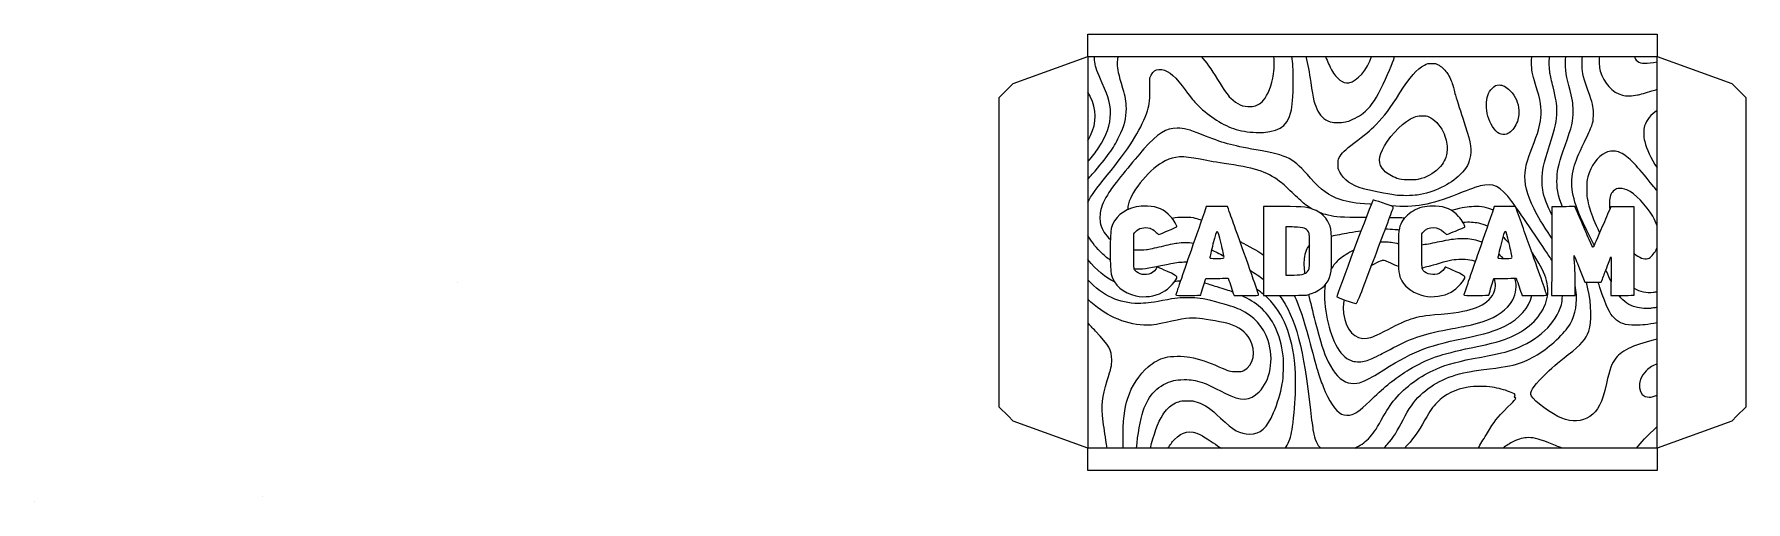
# Model space of a CAD drawing. Header units: inches. Extents: x -3.77 to 1.05, y -0.7 to 0.62.
import ezdxf

# ---------------------------------------------------------------- set-up
doc = ezdxf.new("R2010")
doc.units = ezdxf.units.IN
doc.header["$MEASUREMENT"] = 0
for name, color, linetype in [('cadcam', 50, 'Continuous'), ('design', 4, 'Continuous'), ('hammer', 10, 'Continuous')]:
    doc.layers.add(name, color=color, linetype=linetype)

msp = doc.modelspace()

# ---------------------------------------------------------------- linework, layer by layer
at = {"layer": 'cadcam'}
for p, q in [((-2.5792, -0.0842), (-2.5792, -0.0842)), ((-2.5792, -0.0842), (-2.5792, -0.0842)), ((0.2672, -0.1201), (0.2672, -0.1201)), ((0.2672, -0.1201), (0.2672, -0.1201)), ((-3.7734, -0.7034), (-3.7734, -0.7034)), ((-3.7734, -0.7034), (-3.7734, -0.7034)), ((-3.1288, -0.6884), (-3.1288, -0.6884)), ((-3.1288, -0.6884), (-3.1288, -0.6884))]:
    msp.add_line(p, q, dxfattribs=at)
for points, knots in [([(0.0014, 0.147), (0.0021, 0.1478), (0.014, 0.1446), (0.0278, 0.1398), (0.0615, 0.1281), (0.0593, 0.1291), (0.0582, 0.1249), (0.0577, 0.1229), (0.0347, 0.0614), (0.0071, -0.0117), (-0.0412, -0.1398), (-0.0432, -0.1446), (-0.0474, -0.1445), (-0.0498, -0.1444), (-0.0624, -0.1404), (-0.0753, -0.1356), (-0.0882, -0.1308), (-0.0995, -0.1262), (-0.1004, -0.1254), (-0.1018, -0.124), (-0.0019, 0.1434), (0.0014, 0.147)], [0, 0, 0, 0, 1, 1, 1, 2, 2, 2, 3, 3, 3, 4, 4, 4, 5, 5, 5, 6, 6, 6, 7, 7, 7, 7]), ([(-0.7367, 0.0671), (-0.7287, 0.0977), (-0.7023, 0.1206), (-0.6661, 0.1284), (-0.6568, 0.1303), (-0.6478, 0.1309), (-0.6348, 0.1302), (-0.6056, 0.1288), (-0.588, 0.1209), (-0.5694, 0.1009), (-0.5601, 0.0907), (-0.5501, 0.0745), (-0.5518, 0.0719), (-0.5522, 0.0712), (-0.564, 0.066), (-0.5779, 0.0603), (-0.5864, 0.0569), (-0.5948, 0.0535), (-0.6033, 0.05), (-0.6061, 0.0527), (-0.609, 0.0554), (-0.6118, 0.058), (-0.6166, 0.0625), (-0.6233, 0.0668), (-0.6271, 0.0679), (-0.6432, 0.0724), (-0.6594, 0.0684), (-0.6684, 0.0577), (-0.67, 0.0558), (-0.6715, 0.054), (-0.6731, 0.0521), (-0.6731, 0.0356), (-0.6731, 0.0192), (-0.6731, 0.0028), (-0.6731, -0.0446), (-0.673, -0.0467), (-0.6695, -0.0512), (-0.6608, -0.0622), (-0.639, -0.0665), (-0.6253, -0.06), (-0.6191, -0.0571), (-0.6086, -0.0467), (-0.6086, -0.0434), (-0.6086, -0.0404), (-0.6045, -0.0418), (-0.5781, -0.0539), (-0.5618, -0.0615), (-0.5518, -0.0671), (-0.5514, -0.0689), (-0.5498, -0.0766), (-0.5755, -0.1044), (-0.5918, -0.1127), (-0.6152, -0.1245), (-0.6423, -0.1281), (-0.667, -0.1227), (-0.7028, -0.1149), (-0.7288, -0.0921), (-0.7367, -0.0617), (-0.7405, -0.0468), (-0.7405, 0.0522), (-0.7367, 0.0671)], [0, 0, 0, 0, 1, 1, 1, 2, 2, 2, 3, 3, 3, 4, 4, 4, 5, 5, 5, 6, 6, 6, 7, 7, 7, 8, 8, 8, 9, 9, 9, 10, 10, 10, 11, 11, 11, 12, 12, 12, 13, 13, 13, 14, 14, 14, 15, 15, 15, 16, 16, 16, 17, 17, 17, 18, 18, 18, 19, 19, 19, 20, 20, 20, 20]), ([(-0.5546, -0.1201), (-0.5546, -0.119), (-0.5352, -0.0625), (-0.5116, 0.0054), (-0.4973, 0.0466), (-0.4829, 0.0878), (-0.4686, 0.129), (-0.4586, 0.129), (-0.4486, 0.129), (-0.4387, 0.129), (-0.4287, 0.129), (-0.4187, 0.129), (-0.4087, 0.129), (-0.4023, 0.1109), (-0.3958, 0.0927), (-0.3893, 0.0746), (-0.3787, 0.0446), (-0.359, -0.0108), (-0.3455, -0.0486), (-0.3321, -0.0864), (-0.321, -0.1183), (-0.321, -0.1196), (-0.321, -0.1215), (-0.328, -0.1219), (-0.3558, -0.1219), (-0.3673, -0.1219), (-0.3789, -0.1219), (-0.3905, -0.1219), (-0.3932, -0.1138), (-0.3959, -0.1056), (-0.3986, -0.0975), (-0.4013, -0.0894), (-0.404, -0.0812), (-0.4068, -0.0731), (-0.4173, -0.0732), (-0.4278, -0.0734), (-0.4383, -0.0735), (-0.4488, -0.0737), (-0.4593, -0.0739), (-0.4698, -0.074), (-0.4723, -0.0819), (-0.4747, -0.0897), (-0.4772, -0.0975), (-0.4796, -0.1054), (-0.482, -0.1132), (-0.4845, -0.1211), (-0.4962, -0.1212), (-0.5078, -0.1214), (-0.5195, -0.1215), (-0.5443, -0.1219), (-0.5546, -0.1214), (-0.5546, -0.1201)], [0, 0, 0, 0, 1, 1, 1, 2, 2, 2, 3, 3, 3, 4, 4, 4, 5, 5, 5, 6, 6, 6, 7, 7, 7, 8, 8, 8, 9, 9, 9, 10, 10, 10, 11, 11, 11, 12, 12, 12, 13, 13, 13, 14, 14, 14, 15, 15, 15, 16, 16, 16, 17, 17, 17, 17]), ([(-0.1173, 0.0649), (-0.1142, 0.0501), (-0.1147, -0.049), (-0.118, -0.0615), (-0.125, -0.0886), (-0.1419, -0.1055), (-0.1723, -0.1162), (-0.1769, -0.1178), (-0.1814, -0.1194), (-0.186, -0.121), (-0.2062, -0.1212), (-0.2263, -0.1214), (-0.2465, -0.1216), (-0.2667, -0.1218), (-0.2869, -0.122), (-0.3071, -0.1222), (-0.3071, -0.0803), (-0.3071, -0.0385), (-0.3071, 0.0034), (-0.3071, 0.0453), (-0.3071, 0.0872), (-0.3071, 0.129), (-0.2891, 0.129), (-0.271, 0.129), (-0.253, 0.129), (-0.1917, 0.129), (-0.1806, 0.1277), (-0.1593, 0.1175), (-0.1374, 0.107), (-0.1222, 0.088), (-0.1173, 0.0649)], [0, 0, 0, 0, 1, 1, 1, 2, 2, 2, 3, 3, 3, 4, 4, 4, 5, 5, 5, 6, 6, 6, 7, 7, 7, 8, 8, 8, 9, 9, 9, 10, 10, 10, 10]), ([(0.1452, -0.1227), (0.1189, -0.117), (0.0932, -0.0996), (0.0828, -0.0806), (0.0738, -0.0639), (0.0729, -0.0563), (0.0729, 0.0027), (0.0729, 0.0615), (0.0738, 0.0692), (0.0828, 0.0858), (0.0895, 0.0981), (0.1054, 0.1124), (0.1203, 0.1195), (0.1387, 0.1282), (0.1551, 0.1313), (0.1774, 0.1302), (0.2064, 0.1288), (0.2243, 0.1208), (0.2423, 0.1013), (0.2525, 0.0903), (0.2623, 0.0737), (0.26, 0.0715), (0.2591, 0.0707), (0.2473, 0.0656), (0.2336, 0.0601), (0.2253, 0.0567), (0.217, 0.0534), (0.2087, 0.05), (0.2062, 0.0524), (0.2038, 0.0548), (0.2013, 0.0572), (0.1845, 0.0737), (0.1574, 0.0739), (0.1438, 0.0577), (0.1422, 0.0558), (0.1407, 0.054), (0.1391, 0.0521), (0.1391, 0.0356), (0.1391, 0.0192), (0.1391, 0.0028), (0.1391, -0.0452), (0.1392, -0.0467), (0.1429, -0.0513), (0.1514, -0.0622), (0.1741, -0.0662), (0.1877, -0.0593), (0.1943, -0.0559), (0.2036, -0.0466), (0.2036, -0.0434), (0.2036, -0.0403), (0.208, -0.0419), (0.2341, -0.0539), (0.2501, -0.0614), (0.2604, -0.0672), (0.2608, -0.0689), (0.2623, -0.0761), (0.2381, -0.103), (0.2221, -0.112), (0.2005, -0.124), (0.1705, -0.1282), (0.1452, -0.1227)], [0, 0, 0, 0, 1, 1, 1, 2, 2, 2, 3, 3, 3, 4, 4, 4, 5, 5, 5, 6, 6, 6, 7, 7, 7, 8, 8, 8, 9, 9, 9, 10, 10, 10, 11, 11, 11, 12, 12, 12, 13, 13, 13, 14, 14, 14, 15, 15, 15, 16, 16, 16, 17, 17, 17, 18, 18, 18, 19, 19, 19, 20, 20, 20, 20]), ([(0.2576, -0.1201), (0.2576, -0.1191), (0.2769, -0.0626), (0.3006, 0.0054), (0.3149, 0.0466), (0.3292, 0.0878), (0.3435, 0.129), (0.3535, 0.129), (0.3635, 0.129), (0.3735, 0.129), (0.3834, 0.129), (0.3934, 0.129), (0.4034, 0.129), (0.418, 0.0879), (0.4327, 0.0468), (0.4473, 0.0057), (0.4714, -0.0621), (0.4912, -0.1186), (0.4912, -0.1198), (0.4912, -0.1214), (0.483, -0.1219), (0.4564, -0.1219), (0.4449, -0.1219), (0.4333, -0.1219), (0.4217, -0.1219), (0.419, -0.1138), (0.4163, -0.1056), (0.4136, -0.0975), (0.4109, -0.0894), (0.4081, -0.0812), (0.4054, -0.0731), (0.3949, -0.0732), (0.3844, -0.0734), (0.3739, -0.0735), (0.3634, -0.0737), (0.3529, -0.0739), (0.3423, -0.074), (0.3399, -0.0819), (0.3375, -0.0897), (0.335, -0.0975), (0.3326, -0.1054), (0.3302, -0.1132), (0.3277, -0.1211), (0.316, -0.1212), (0.3043, -0.1214), (0.2927, -0.1215), (0.2685, -0.1219), (0.2576, -0.1214), (0.2576, -0.1201)], [0, 0, 0, 0, 1, 1, 1, 2, 2, 2, 3, 3, 3, 4, 4, 4, 5, 5, 5, 6, 6, 6, 7, 7, 7, 8, 8, 8, 9, 9, 9, 10, 10, 10, 11, 11, 11, 12, 12, 12, 13, 13, 13, 14, 14, 14, 15, 15, 15, 16, 16, 16, 16]), ([(0.6479, 0.0724), (0.6559, 0.091), (0.6639, 0.1096), (0.6719, 0.1282), (0.6829, 0.1282), (0.6939, 0.1282), (0.7048, 0.1282), (0.7158, 0.1282), (0.7268, 0.1282), (0.7378, 0.1282), (0.7378, 0.0866), (0.7378, 0.0451), (0.7378, 0.0035), (0.7378, -0.038), (0.7378, -0.0795), (0.7378, -0.1211), (0.7268, -0.1212), (0.7158, -0.1214), (0.7049, -0.1215), (0.6939, -0.1217), (0.6829, -0.1219), (0.6719, -0.122), (0.6722, -0.1033), (0.6725, -0.0846), (0.6727, -0.0659), (0.6732, -0.035), (0.6729, -0.0112), (0.6721, -0.0131), (0.6713, -0.015), (0.6649, -0.0318), (0.6578, -0.0505), (0.6535, -0.0618), (0.6492, -0.0731), (0.645, -0.0845), (0.6372, -0.0845), (0.6294, -0.0845), (0.6217, -0.0845), (0.6139, -0.0845), (0.6061, -0.0845), (0.5984, -0.0845), (0.5935, -0.0718), (0.5886, -0.0592), (0.5837, -0.0466), (0.5756, -0.0257), (0.5687, -0.0089), (0.5684, -0.0092), (0.5681, -0.0095), (0.5686, -0.0176), (0.5695, -0.0271), (0.5705, -0.0366), (0.5713, -0.0618), (0.5713, -0.0832), (0.5713, -0.0961), (0.5713, -0.109), (0.5713, -0.1219), (0.5603, -0.1219), (0.5492, -0.1219), (0.5382, -0.1219), (0.5272, -0.1219), (0.5161, -0.1219), (0.5051, -0.1219), (0.5052, -0.0803), (0.5054, -0.0386), (0.5055, 0.0031), (0.5057, 0.0448), (0.5058, 0.0865), (0.506, 0.1282), (0.5168, 0.1283), (0.5276, 0.1285), (0.5384, 0.1286), (0.5492, 0.1288), (0.56, 0.129), (0.5708, 0.1291), (0.5758, 0.1176), (0.5807, 0.1061), (0.5857, 0.0947), (0.5938, 0.0757), (0.6051, 0.0494), (0.6108, 0.0362), (0.6174, 0.0205), (0.6215, 0.0129), (0.6224, 0.0144), (0.6232, 0.0156), (0.6347, 0.0417), (0.6479, 0.0724)], [0, 0, 0, 0, 1, 1, 1, 2, 2, 2, 3, 3, 3, 4, 4, 4, 5, 5, 5, 6, 6, 6, 7, 7, 7, 8, 8, 8, 9, 9, 9, 10, 10, 10, 11, 11, 11, 12, 12, 12, 13, 13, 13, 14, 14, 14, 15, 15, 15, 16, 16, 16, 17, 17, 17, 18, 18, 18, 19, 19, 19, 20, 20, 20, 21, 21, 21, 22, 22, 22, 23, 23, 23, 24, 24, 24, 25, 25, 25, 26, 26, 26, 27, 27, 27, 28, 28, 28, 28]), ([(-0.4587, -0.0147), (-0.4587, -0.0133), (-0.4547, 0.004), (-0.4498, 0.0236), (-0.438, 0.0708), (-0.4377, 0.0708), (-0.4268, 0.0247), (-0.4223, 0.0056), (-0.4186, -0.0116), (-0.4186, -0.0136), (-0.4186, -0.0172), (-0.4194, -0.0174), (-0.4387, -0.0174), (-0.4554, -0.0174), (-0.4587, -0.0169), (-0.4587, -0.0147)], [0, 0, 0, 0, 1, 1, 1, 2, 2, 2, 3, 3, 3, 4, 4, 4, 5, 5, 5, 5]), ([(-0.1807, -0.0503), (-0.1869, -0.0607), (-0.1949, -0.0635), (-0.2213, -0.0642), (-0.229, -0.0644), (-0.2367, -0.0646), (-0.2444, -0.0648), (-0.2444, -0.042), (-0.2444, -0.0192), (-0.2444, 0.0035), (-0.2444, 0.0263), (-0.2444, 0.0491), (-0.2444, 0.0719), (-0.2364, 0.0717), (-0.2284, 0.0715), (-0.2204, 0.0713), (-0.1933, 0.0706), (-0.1872, 0.0685), (-0.1808, 0.0575), (-0.1775, 0.0518), (-0.1773, 0.0486), (-0.1773, 0.0035), (-0.1773, -0.0412), (-0.1775, -0.0448), (-0.1807, -0.0503)], [0, 0, 0, 0, 1, 1, 1, 2, 2, 2, 3, 3, 3, 4, 4, 4, 5, 5, 5, 6, 6, 6, 7, 7, 7, 8, 8, 8, 8]), ([(0.3535, -0.0147), (0.3535, -0.0133), (0.3575, 0.004), (0.3624, 0.0236), (0.3742, 0.0708), (0.3745, 0.0708), (0.3854, 0.0247), (0.3899, 0.0056), (0.3935, -0.0116), (0.3935, -0.0136), (0.3935, -0.0172), (0.3928, -0.0174), (0.3735, -0.0174), (0.3567, -0.0174), (0.3535, -0.0169), (0.3535, -0.0147)], [0, 0, 0, 0, 1, 1, 1, 2, 2, 2, 3, 3, 3, 4, 4, 4, 5, 5, 5, 5])]:
    msp.add_open_spline(points, degree=3, knots=knots, dxfattribs=at)
at = {"layer": 'design'}
msp.add_lwpolyline([(0.7773, -0.0172), (0.7773, -0.0172)], close=True, dxfattribs=at)
for points in [[(0.6085, 0.6148), (0.6085, 0.6149), (0.6085, 0.6149), (0.6085, 0.615)], [(-0.4538, 0.0074), (-0.4444, 0.0026), (-0.4321, -0.0037), (-0.4191, -0.0106)], [(0.3851, 0.0258), (0.3792, 0.0324), (0.3734, 0.0384), (0.3676, 0.0438)], [(0.7989, 0.0054), (0.8003, 0.0081), (0.8015, 0.0108), (0.8025, 0.0136)], [(-0.7274, -0.0832), (-0.7534, -0.0712), (-0.7775, -0.051), (-0.8025, -0.0206)], [(-0.5414, -0.0809), (-0.5468, -0.0811), (-0.5521, -0.0816), (-0.558, -0.0824)], [(-0.346, -0.0503), (-0.3318, -0.0587), (-0.3189, -0.0674), (-0.3071, -0.0767)], [(-0.3071, -0.1187), (-0.313, -0.1137), (-0.3193, -0.109), (-0.3259, -0.1046)], [(0.7432, -0.1551), (0.7241, -0.1501), (0.7087, -0.1396), (0.6952, -0.1217)], [(-0.05, -0.5525), (-0.0355, -0.5457), (-0.0227, -0.5366), (-0.0116, -0.5255)], [(0.7442, -0.5525), (0.7567, -0.5361), (0.7739, -0.5184), (0.8025, -0.4915)]]:
    msp.add_open_spline(points, degree=3, dxfattribs=at)
for points, knots in [([(-0.8025, 0.2558), (-0.7892, 0.2709), (-0.7816, 0.281), (-0.7722, 0.2951), (-0.7489, 0.3297), (-0.7391, 0.3584), (-0.739, 0.3919), (-0.7389, 0.4193), (-0.7426, 0.4331), (-0.7622, 0.4772), (-0.7763, 0.5091), (-0.7802, 0.5204), (-0.7831, 0.5371), (-0.784, 0.5422), (-0.7843, 0.5474), (-0.7843, 0.5525)], [16.956398, 16.956398, 16.956398, 16.956398, 17.563561, 17.563561, 17.563561, 18.563561, 18.563561, 18.563561, 19.563561, 19.563561, 19.563561, 20.563561, 20.563561, 20.563561, 20.734585, 20.734585, 20.734585, 20.734585]), ([(-0.8025, 0.2055), (-0.7987, 0.21), (-0.7946, 0.2149), (-0.79, 0.2201), (-0.7474, 0.2697), (-0.7307, 0.2931), (-0.7148, 0.3256), (-0.6994, 0.3568), (-0.694, 0.3779), (-0.694, 0.4059), (-0.694, 0.4247), (-0.6964, 0.4392), (-0.7035, 0.462), (-0.7157, 0.5013), (-0.7192, 0.517), (-0.7192, 0.532), (-0.7192, 0.5391), (-0.7182, 0.546), (-0.7164, 0.5525)], [21.467444, 21.467444, 21.467444, 21.467444, 21.590871, 21.590871, 21.590871, 22.590871, 22.590871, 22.590871, 23.590871, 23.590871, 23.590871, 24.590871, 24.590871, 24.590871, 25.590871, 25.590871, 25.590871, 25.809523, 25.809523, 25.809523, 25.809523]), ([(-0.8025, 0.1408), (-0.7934, 0.1602), (-0.7805, 0.1781), (-0.7482, 0.2176), (-0.6879, 0.2913), (-0.6548, 0.3431), (-0.6376, 0.3904), (-0.6287, 0.4147), (-0.6278, 0.4215), (-0.6277, 0.4589), (-0.6277, 0.47), (-0.6277, 0.4812), (-0.6277, 0.4923), (-0.6264, 0.4948), (-0.6251, 0.4973), (-0.6239, 0.4999), (-0.6184, 0.5108), (-0.6127, 0.5149), (-0.602, 0.5155), (-0.5812, 0.5166), (-0.5613, 0.5026), (-0.5366, 0.4693), (-0.5119, 0.436), (-0.5078, 0.4308), (-0.4967, 0.4191), (-0.4672, 0.3879), (-0.4275, 0.3615), (-0.3916, 0.349), (-0.3715, 0.3421), (-0.3523, 0.3388), (-0.3277, 0.338), (-0.2688, 0.3363), (-0.2402, 0.3529), (-0.2299, 0.3949), (-0.2256, 0.4127), (-0.2238, 0.4375), (-0.2237, 0.4829), (-0.2235, 0.5177), (-0.2241, 0.5331), (-0.2275, 0.5525)], [15.071466, 15.071466, 15.071466, 15.071466, 15.971649, 15.971649, 15.971649, 16.971649, 16.971649, 16.971649, 17.971649, 17.971649, 17.971649, 18.971649, 18.971649, 18.971649, 19.971649, 19.971649, 19.971649, 20.971649, 20.971649, 20.971649, 21.971649, 21.971649, 21.971649, 22.971649, 22.971649, 22.971649, 23.971649, 23.971649, 23.971649, 24.971649, 24.971649, 24.971649, 25.971649, 25.971649, 25.971649, 26.971649, 26.971649, 26.971649, 27.7104, 27.7104, 27.7104, 27.7104]), ([(-0.4832, 0.5525), (-0.4696, 0.5378), (-0.4557, 0.518), (-0.4369, 0.4872), (-0.4166, 0.454), (-0.411, 0.4461), (-0.3997, 0.4347), (-0.3824, 0.4174), (-0.3649, 0.41), (-0.3435, 0.4111), (-0.3315, 0.4117), (-0.32, 0.4164), (-0.3115, 0.4241), (-0.2995, 0.4349), (-0.288, 0.4601), (-0.2809, 0.4911), (-0.2776, 0.5051), (-0.2765, 0.532), (-0.2779, 0.5525)], [27.932182, 27.932182, 27.932182, 27.932182, 28.590871, 28.590871, 28.590871, 29.590871, 29.590871, 29.590871, 30.590871, 30.590871, 30.590871, 31.590871, 31.590871, 31.590871, 32.590871, 32.590871, 32.590871, 33.42401, 33.42401, 33.42401, 33.42401]), ([(-0.1876, 0.5525), (-0.1823, 0.5295), (-0.1786, 0.5088), (-0.1742, 0.4791), (-0.1672, 0.4314), (-0.1634, 0.4162), (-0.1539, 0.3982), (-0.1453, 0.3817), (-0.1304, 0.3701), (-0.1133, 0.3666), (-0.1043, 0.3647), (-0.0824, 0.3657), (-0.0719, 0.3686), (-0.0598, 0.3718), (-0.0375, 0.3834), (-0.0265, 0.3922), (-0.0069, 0.4078), (0.0066, 0.4262), (0.0228, 0.4595), (0.0432, 0.5013), (0.056, 0.5313), (0.0625, 0.5525)], [1.394735, 1.394735, 1.394735, 1.394735, 2, 2, 2, 3, 3, 3, 4, 4, 4, 5, 5, 5, 6, 6, 6, 7, 7, 7, 7.878833, 7.878833, 7.878833, 7.878833]), ([(-0.1324, 0.5525), (-0.1266, 0.5374), (-0.1205, 0.5238), (-0.1152, 0.5143), (-0.1006, 0.4883), (-0.0839, 0.4758), (-0.0669, 0.4784), (-0.0427, 0.482), (-0.0151, 0.5152), (-0.0025, 0.5525)], [1.555836, 1.555836, 1.555836, 1.555836, 2, 2, 2, 3, 3, 3, 3.82612, 3.82612, 3.82612, 3.82612]), ([(0.2476, 0.2194), (0.2659, 0.2378), (0.2731, 0.2515), (0.2761, 0.2733), (0.2793, 0.2967), (0.2753, 0.3161), (0.2545, 0.378), (0.2456, 0.4048), (0.2357, 0.4363), (0.2326, 0.4481), (0.2295, 0.4599), (0.226, 0.4724), (0.2249, 0.4759), (0.2218, 0.4851), (0.2137, 0.5018), (0.2099, 0.5069), (0.2031, 0.5158), (0.1924, 0.5255), (0.1854, 0.5291), (0.179, 0.5323), (0.1768, 0.5327), (0.1668, 0.5327), (0.1561, 0.5327), (0.1549, 0.5325), (0.1466, 0.528), (0.1244, 0.5161), (0.1057, 0.4949), (0.0771, 0.4494), (0.0493, 0.4051), (0.0339, 0.3847), (0.0103, 0.3605), (-0.0071, 0.3428), (-0.0207, 0.3313), (-0.0523, 0.3077), (-0.0768, 0.2895), (-0.0881, 0.2784), (-0.0936, 0.2673), (-0.0968, 0.2608), (-0.0972, 0.2586), (-0.0972, 0.2479), (-0.0972, 0.2364), (-0.0969, 0.2353), (-0.0924, 0.226), (-0.0817, 0.2046), (-0.0596, 0.1891), (-0.0252, 0.1791), (-0.011, 0.175), (0.0445, 0.1639), (0.0636, 0.1614), (0.0811, 0.1591), (0.1111, 0.1592), (0.1264, 0.1615), (0.1738, 0.1689), (0.2188, 0.1904), (0.2476, 0.2194)], [0, 0, 0, 0, 1, 1, 1, 2, 2, 2, 3, 3, 3, 4, 4, 4, 5, 5, 5, 6, 6, 6, 7, 7, 7, 8, 8, 8, 9, 9, 9, 10, 10, 10, 11, 11, 11, 12, 12, 12, 13, 13, 13, 14, 14, 14, 15, 15, 15, 16, 16, 16, 17, 17, 17, 18, 18, 18, 18]), ([(0.5056, 0.0393), (0.5053, 0.0398), (0.505, 0.0403), (0.5047, 0.0408), (0.4769, 0.0831), (0.4673, 0.099), (0.4555, 0.1226), (0.4353, 0.1631), (0.4272, 0.1959), (0.4302, 0.2252), (0.4321, 0.2435), (0.4362, 0.2579), (0.4496, 0.2932), (0.468, 0.3419), (0.4718, 0.3549), (0.4744, 0.3799), (0.4774, 0.4076), (0.4743, 0.427), (0.4598, 0.4734), (0.4503, 0.504), (0.4486, 0.5134), (0.4486, 0.5359), (0.4486, 0.5418), (0.4488, 0.5472), (0.4492, 0.5525)], [9.957553, 9.957553, 9.957553, 9.957553, 9.968776, 9.968776, 9.968776, 10.968776, 10.968776, 10.968776, 11.968776, 11.968776, 11.968776, 12.968776, 12.968776, 12.968776, 13.968776, 13.968776, 13.968776, 14.968776, 14.968776, 14.968776, 15.968776, 15.968776, 15.968776, 16.230953, 16.230953, 16.230953, 16.230953]), ([(0.5059, 0.106), (0.4917, 0.1335), (0.4835, 0.156), (0.48, 0.1764), (0.479, 0.1826), (0.4781, 0.1951), (0.4781, 0.2042), (0.4781, 0.2318), (0.4817, 0.2485), (0.4989, 0.301), (0.5166, 0.3548), (0.5198, 0.3697), (0.5198, 0.3982), (0.5198, 0.4192), (0.5179, 0.4315), (0.509, 0.4664), (0.5053, 0.4813), (0.5013, 0.499), (0.5003, 0.5056), (0.4983, 0.518), (0.4979, 0.5368), (0.4991, 0.5525)], [17.014246, 17.014246, 17.014246, 17.014246, 17.710071, 17.710071, 17.710071, 18.710071, 18.710071, 18.710071, 19.710071, 19.710071, 19.710071, 20.710071, 20.710071, 20.710071, 21.710071, 21.710071, 21.710071, 22.710071, 22.710071, 22.710071, 23.510743, 23.510743, 23.510743, 23.510743]), ([(0.5355, 0.1286), (0.5225, 0.1604), (0.5189, 0.1831), (0.5203, 0.21), (0.5215, 0.2359), (0.5268, 0.2572), (0.5429, 0.3016), (0.5626, 0.3559), (0.5658, 0.3697), (0.5656, 0.3995), (0.5655, 0.4225), (0.5646, 0.4279), (0.5535, 0.4702), (0.545, 0.5028), (0.5421, 0.5259), (0.545, 0.5525)], [7.538978, 7.538978, 7.538978, 7.538978, 8.153737, 8.153737, 8.153737, 9.153737, 9.153737, 9.153737, 10.153737, 10.153737, 10.153737, 11.153737, 11.153737, 11.153737, 11.772568, 11.772568, 11.772568, 11.772568]), ([(0.6249, 0.0198), (0.6243, 0.0211), (0.6236, 0.0225), (0.623, 0.0237), (0.6105, 0.0488), (0.5965, 0.0775), (0.5918, 0.0876), (0.5625, 0.1507), (0.5559, 0.192), (0.5678, 0.2384), (0.5729, 0.2585), (0.5798, 0.2753), (0.5977, 0.3114), (0.6064, 0.329), (0.6156, 0.3493), (0.618, 0.3566), (0.622, 0.3683), (0.6226, 0.3716), (0.6231, 0.3856), (0.6238, 0.4054), (0.6219, 0.4156), (0.6124, 0.4424), (0.594, 0.4945), (0.592, 0.5024), (0.5909, 0.5271), (0.5906, 0.5355), (0.5908, 0.5439), (0.5918, 0.5525)], [2.948395, 2.948395, 2.948395, 2.948395, 3, 3, 3, 4, 4, 4, 5, 5, 5, 6, 6, 6, 7, 7, 7, 8, 8, 8, 9, 9, 9, 10, 10, 10, 10.310739, 10.310739, 10.310739, 10.310739]), ([(0.6398, 0.5525), (0.6383, 0.5379), (0.639, 0.5219), (0.6421, 0.5113), (0.6518, 0.4772), (0.6764, 0.4505), (0.7049, 0.4431), (0.7151, 0.4405), (0.7323, 0.4407), (0.7469, 0.4437), (0.7537, 0.445), (0.7719, 0.4502), (0.7876, 0.4551), (0.7929, 0.4567), (0.7979, 0.4583), (0.8025, 0.4597)], [1.179998, 1.179998, 1.179998, 1.179998, 1.890501, 1.890501, 1.890501, 2.890501, 2.890501, 2.890501, 3.890501, 3.890501, 3.890501, 4.890501, 4.890501, 4.890501, 4.993644, 4.993644, 4.993644, 4.993644]), ([(0.7387, 0.5525), (0.7394, 0.547), (0.7422, 0.5421), (0.7471, 0.5387), (0.7574, 0.5317), (0.7728, 0.5311), (0.8025, 0.5372)], [1.436867, 1.436867, 1.436867, 1.436867, 1.84249, 1.84249, 1.84249, 2.658693, 2.658693, 2.658693, 2.658693]), ([(-0.8025, 0.3149), (-0.7998, 0.3196), (-0.7973, 0.3243), (-0.7949, 0.3293), (-0.7773, 0.3663), (-0.7776, 0.4027), (-0.7959, 0.4393), (-0.7979, 0.4434), (-0.8001, 0.4473), (-0.8025, 0.4515)], [19.657646, 19.657646, 19.657646, 19.657646, 19.832184, 19.832184, 19.832184, 20.832184, 20.832184, 20.832184, 21.132819, 21.132819, 21.132819, 21.132819]), ([(0.4041, 0.3593), (0.4111, 0.3735), (0.4128, 0.3824), (0.4122, 0.3995), (0.4112, 0.4229), (0.4042, 0.4392), (0.3878, 0.4558), (0.3765, 0.4673), (0.3679, 0.4719), (0.3575, 0.4719), (0.3485, 0.4719), (0.3443, 0.47), (0.3371, 0.4624), (0.3265, 0.4513), (0.3211, 0.4358), (0.3211, 0.4159), (0.321, 0.3944), (0.3271, 0.3731), (0.3386, 0.3545), (0.3504, 0.3355), (0.3637, 0.3285), (0.3787, 0.3333), (0.3872, 0.336), (0.3982, 0.3472), (0.4041, 0.3593)], [0, 0, 0, 0, 1, 1, 1, 2, 2, 2, 3, 3, 3, 4, 4, 4, 5, 5, 5, 6, 6, 6, 7, 7, 7, 8, 8, 8, 8]), ([(0.8025, 0.4003), (0.7852, 0.388), (0.7723, 0.3729), (0.7673, 0.3568), (0.7638, 0.3455), (0.7639, 0.3266), (0.7675, 0.3124), (0.7729, 0.291), (0.7851, 0.2654), (0.8025, 0.2379)], [2.494785, 2.494785, 2.494785, 2.494785, 2.913149, 2.913149, 2.913149, 3.913149, 3.913149, 3.913149, 4.44289, 4.44289, 4.44289, 4.44289]), ([(-0.0036, 0.1353), (-0.005, 0.1354), (-0.0063, 0.1355), (-0.0075, 0.1355), (-0.049, 0.1382), (-0.0685, 0.1413), (-0.0911, 0.1488), (-0.1234, 0.1596), (-0.1444, 0.1748), (-0.1746, 0.2094), (-0.2238, 0.2659), (-0.2362, 0.2723), (-0.3277, 0.2889), (-0.4011, 0.3022), (-0.4192, 0.3073), (-0.4818, 0.3323), (-0.5175, 0.3466), (-0.5316, 0.3502), (-0.5504, 0.3502), (-0.5817, 0.3502), (-0.6062, 0.335), (-0.6443, 0.2917), (-0.6739, 0.2581), (-0.7239, 0.1965), (-0.7389, 0.1752), (-0.7507, 0.1583), (-0.7626, 0.1345), (-0.766, 0.1211), (-0.7691, 0.1088), (-0.7693, 0.0904), (-0.7665, 0.0795), (-0.7623, 0.0633), (-0.7525, 0.0481), (-0.7391, 0.0358)], [13.898238, 13.898238, 13.898238, 13.898238, 14, 14, 14, 15, 15, 15, 16, 16, 16, 17, 17, 17, 18, 18, 18, 19, 19, 19, 20, 20, 20, 21, 21, 21, 22, 22, 22, 23, 23, 23, 23.519032, 23.519032, 23.519032, 23.519032]), ([(0.1865, 0.2365), (0.1954, 0.2454), (0.1983, 0.2492), (0.2025, 0.258), (0.2087, 0.2711), (0.2104, 0.2786), (0.2104, 0.2938), (0.2103, 0.3094), (0.2068, 0.3238), (0.199, 0.3395), (0.189, 0.3598), (0.1749, 0.3748), (0.1591, 0.3821), (0.1538, 0.3845), (0.1508, 0.385), (0.139, 0.385), (0.1267, 0.3849), (0.1242, 0.3845), (0.1171, 0.3815), (0.0906, 0.3702), (0.0547, 0.3351), (0.0342, 0.3005), (0.0159, 0.2696), (0.0154, 0.2488), (0.0325, 0.2308), (0.0412, 0.2215), (0.0542, 0.2136), (0.0689, 0.2086), (0.0801, 0.2048), (0.0823, 0.2045), (0.1005, 0.2042), (0.1143, 0.2039), (0.1225, 0.2043), (0.1283, 0.2056), (0.1524, 0.211), (0.1705, 0.2206), (0.1865, 0.2365)], [0, 0, 0, 0, 1, 1, 1, 2, 2, 2, 3, 3, 3, 4, 4, 4, 5, 5, 5, 6, 6, 6, 7, 7, 7, 8, 8, 8, 9, 9, 9, 10, 10, 10, 11, 11, 11, 12, 12, 12, 12]), ([(-0.1718, 0.1227), (-0.1774, 0.126), (-0.1829, 0.1298), (-0.1887, 0.1341), (-0.1938, 0.138), (-0.2088, 0.1515), (-0.2219, 0.1642), (-0.235, 0.1769), (-0.2499, 0.1906), (-0.2548, 0.1947), (-0.2922, 0.225), (-0.3256, 0.237), (-0.4052, 0.2486), (-0.443, 0.2541), (-0.4588, 0.2568), (-0.4862, 0.2623), (-0.5355, 0.2723), (-0.5577, 0.2713), (-0.5846, 0.2579), (-0.625, 0.2379), (-0.6785, 0.1754), (-0.6884, 0.1366), (-0.6897, 0.1317), (-0.6901, 0.126), (-0.6899, 0.1205)], [11.715503, 11.715503, 11.715503, 11.715503, 12, 12, 12, 13, 13, 13, 14, 14, 14, 15, 15, 15, 16, 16, 16, 17, 17, 17, 18, 18, 18, 18.490672, 18.490672, 18.490672, 18.490672]), ([(0.8025, 0.1734), (0.7996, 0.1771), (0.7966, 0.1809), (0.7934, 0.1848), (0.7647, 0.2207), (0.7524, 0.2351), (0.7377, 0.2503), (0.7213, 0.2672), (0.7121, 0.2744), (0.6991, 0.2806), (0.6904, 0.2848), (0.6888, 0.2852), (0.6783, 0.2852), (0.6678, 0.2852), (0.6662, 0.2848), (0.6573, 0.2806), (0.6344, 0.2697), (0.6157, 0.2442), (0.6072, 0.2126), (0.6045, 0.2022), (0.604, 0.1978), (0.604, 0.1804), (0.6039, 0.1577), (0.6055, 0.1472), (0.6128, 0.1231), (0.6186, 0.104), (0.6264, 0.0844), (0.6405, 0.0553)], [1.961419, 1.961419, 1.961419, 1.961419, 2, 2, 2, 3, 3, 3, 4, 4, 4, 5, 5, 5, 6, 6, 6, 7, 7, 7, 8, 8, 8, 9, 9, 9, 9.623784, 9.623784, 9.623784, 9.623784]), ([(0.5054, -0.0225), (0.5024, -0.0175), (0.4991, -0.0123), (0.4954, -0.0066), (0.477, 0.022), (0.4068, 0.1246), (0.393, 0.1431), (0.36, 0.1874), (0.3411, 0.1967), (0.3035, 0.1872), (0.2929, 0.1845), (0.2778, 0.179), (0.24, 0.1642), (0.1608, 0.133), (0.1209, 0.1256), (0.0534, 0.1307)], [8.832437, 8.832437, 8.832437, 8.832437, 9, 9, 9, 10, 10, 10, 11, 11, 11, 12, 12, 12, 12.951942, 12.951942, 12.951942, 12.951942]), ([(0.8025, 0.0743), (0.7996, 0.0833), (0.7954, 0.0925), (0.7901, 0.1019), (0.7729, 0.132), (0.7391, 0.1665), (0.7175, 0.1761), (0.7086, 0.18), (0.6995, 0.1812), (0.6917, 0.1796), (0.6862, 0.1785), (0.6837, 0.1771), (0.679, 0.1723), (0.6713, 0.1647), (0.6688, 0.1574), (0.6679, 0.1412), (0.6676, 0.1349), (0.668, 0.1282), (0.6689, 0.1213)], [0.732755, 0.732755, 0.732755, 0.732755, 1, 1, 1, 2, 2, 2, 3, 3, 3, 4, 4, 4, 5, 5, 5, 5.212016, 5.212016, 5.212016, 5.212016]), ([(-0.5657, 0.0966), (-0.5505, 0.0995), (-0.5466, 0.0994), (-0.5317, 0.0994), (-0.5131, 0.0995), (-0.5088, 0.0991), (-0.4998, 0.0967), (-0.4938, 0.0951), (-0.4882, 0.0931), (-0.482, 0.0905)], [21.346925, 21.346925, 21.346925, 21.346925, 22, 22, 22, 23, 23, 23, 23.355, 23.355, 23.355, 23.355]), ([(-0.0179, 0.0983), (-0.0193, 0.0983), (-0.0207, 0.0983), (-0.022, 0.0983), (-0.0911, 0.0983), (-0.1013, 0.0989), (-0.125, 0.1046), (-0.134, 0.1067), (-0.1421, 0.1091), (-0.1497, 0.1121)], [9.962028, 9.962028, 9.962028, 9.962028, 10, 10, 10, 11, 11, 11, 11.355001, 11.355001, 11.355001, 11.355001]), ([(0.0906, 0.0967), (0.0856, 0.0968), (0.0803, 0.0969), (0.0746, 0.0971), (0.0685, 0.0974), (0.0593, 0.0976), (0.0483, 0.0977)], [8.87779, 8.87779, 8.87779, 8.87779, 9, 9, 9, 9.3493984, 9.3493984, 9.3493984, 9.3493984]), ([(0.34, 0.1189), (0.3238, 0.1269), (0.3079, 0.1297), (0.2855, 0.1289), (0.2675, 0.1282), (0.2562, 0.1265), (0.2223, 0.1182)], [6.15682, 6.15682, 6.15682, 6.15682, 7, 7, 7, 7.865658, 7.865658, 7.865658, 7.865658]), ([(-0.7393, -0.0223), (-0.7487, -0.0156), (-0.7581, -0.0075), (-0.7678, 0.0023), (-0.7833, 0.0178), (-0.7948, 0.0332), (-0.8025, 0.0486)], [13.6288619, 13.6288619, 13.6288619, 13.6288619, 13.9716486, 13.9716486, 13.9716486, 14.3228647, 14.3228647, 14.3228647, 14.3228647]), ([(-0.0324, 0.0601), (-0.0425, 0.0586), (-0.0535, 0.0568), (-0.0656, 0.0547), (-0.0859, 0.051), (-0.1024, 0.0479), (-0.1158, 0.045)], [9.7914118, 9.7914118, 9.7914118, 9.7914118, 10, 10, 10, 10.294308, 10.294308, 10.294308, 10.294308]), ([(0.0748, 0.0629), (0.0707, 0.0631), (0.0668, 0.0633), (0.0632, 0.0637), (0.0538, 0.0645), (0.045, 0.065), (0.0361, 0.0652)], [8.8383985, 8.8383985, 8.8383985, 8.8383985, 9, 9, 9, 9.2364953, 9.2364953, 9.2364953, 9.2364953]), ([(0.3243, 0.0737), (0.3161, 0.0774), (0.3078, 0.0801), (0.2994, 0.0818), (0.2856, 0.0846), (0.2727, 0.0855), (0.2552, 0.0841)], [5.7676812, 5.7676812, 5.7676812, 5.7676812, 6, 6, 6, 6.517822, 6.517822, 6.517822, 6.517822]), ([(-0.6731, 0.0074), (-0.6606, 0.0065), (-0.6462, 0.0065), (-0.6369, 0.0079), (-0.6311, 0.0087), (-0.6124, 0.0127), (-0.5953, 0.0169), (-0.5782, 0.021), (-0.5586, 0.0252), (-0.5517, 0.0263), (-0.5349, 0.0288), (-0.5197, 0.0288), (-0.5044, 0.026)], [24.402198, 24.402198, 24.402198, 24.402198, 25, 25, 25, 26, 26, 26, 27, 27, 27, 27.567386, 27.567386, 27.567386, 27.567386]), ([(-0.3737, 0.0306), (-0.371, 0.0292), (-0.3681, 0.0276), (-0.3649, 0.026), (-0.3362, 0.0109), (-0.3203, 0.0018), (-0.3071, -0.0079)], [24.9071964, 24.9071964, 24.9071964, 24.9071964, 25, 25, 25, 25.6671812, 25.6671812, 25.6671812, 25.6671812]), ([(-0.1773, 0.0209), (-0.1854, 0.0128), (-0.1905, -0.0003), (-0.1926, -0.0184), (-0.1939, -0.0294), (-0.1936, -0.0424), (-0.1913, -0.0601)], [11.117688, 11.117688, 11.117688, 11.117688, 12, 12, 12, 12.380792, 12.380792, 12.380792, 12.380792]), ([(-0.0528, 0.006), (-0.0679, -0.0016), (-0.0819, -0.0104), (-0.0933, -0.0197), (-0.102, -0.0267), (-0.11, -0.036), (-0.1164, -0.0462)], [14.5140882, 14.5140882, 14.5140882, 14.5140882, 15, 15, 15, 15.5033844, 15.5033844, 15.5033844, 15.5033844]), ([(0.0058, -0.407), (0.0411, -0.3729), (0.0688, -0.3514), (0.1038, -0.3305), (0.1551, -0.2999), (0.1916, -0.2871), (0.2784, -0.2692), (0.3413, -0.2562), (0.3665, -0.2493), (0.3914, -0.2381), (0.4424, -0.2151), (0.4782, -0.1788), (0.49, -0.1382), (0.501, -0.1004), (0.4914, -0.0628), (0.4577, -0.0115), (0.4546, -0.0067), (0.4515, -0.0021), (0.4485, 0.0024)], [0, 0, 0, 0, 1, 1, 1, 2, 2, 2, 3, 3, 3, 4, 4, 4, 5, 5, 5, 5.071771, 5.071771, 5.071771, 5.071771]), ([(0.0729, 0.0239), (0.0718, 0.0241), (0.0707, 0.0243), (0.0695, 0.0245), (0.0508, 0.0282), (0.0456, 0.0287), (0.0291, 0.0287), (0.0266, 0.0287), (0.0244, 0.0287), (0.0223, 0.0286)], [11.929489, 11.929489, 11.929489, 11.929489, 12, 12, 12, 13, 13, 13, 13.155389, 13.155389, 13.155389, 13.155389]), ([(0.3085, 0.0281), (0.3047, 0.0297), (0.3008, 0.0311), (0.2969, 0.0323), (0.2807, 0.0374), (0.2694, 0.0387), (0.248, 0.0379), (0.2275, 0.0372), (0.2198, 0.0361), (0.1826, 0.0282), (0.1629, 0.024), (0.1501, 0.0217), (0.1391, 0.0205)], [7.816458, 7.816458, 7.816458, 7.816458, 8, 8, 8, 9, 9, 9, 10, 10, 10, 10.533842, 10.533842, 10.533842, 10.533842]), ([(0.7378, -0.0035), (0.7523, -0.0157), (0.7659, -0.0206), (0.7773, -0.0172), (0.7833, -0.0154), (0.7942, -0.004), (0.7989, 0.0054)], [6.429127, 6.429127, 6.429127, 6.429127, 7, 7, 7, 8, 8, 8, 8]), ([(-0.5233, -0.0282), (-0.5291, -0.028), (-0.5349, -0.0282), (-0.5408, -0.0286), (-0.5576, -0.03), (-0.5631, -0.031), (-0.5967, -0.0383), (-0.6322, -0.0461), (-0.6525, -0.0487), (-0.6716, -0.0472)], [10.742666, 10.742666, 10.742666, 10.742666, 10.971649, 10.971649, 10.971649, 11.971649, 11.971649, 11.971649, 12.802407, 12.802407, 12.802407, 12.802407]), ([(0.0734, -0.0398), (0.0668, -0.0374), (0.0597, -0.0344), (0.0518, -0.0308), (0.0329, -0.0221), (0.0306, -0.0216), (0.022, -0.0245), (0.0161, -0.0265), (0.0071, -0.0314), (-0.0026, -0.0375)], [9.748184, 9.748184, 9.748184, 9.748184, 10, 10, 10, 11, 11, 11, 11.378763, 11.378763, 11.378763, 11.378763]), ([(0.2897, -0.0258), (0.2865, -0.0247), (0.2832, -0.0237), (0.2797, -0.0227), (0.2735, -0.021), (0.2669, -0.0205), (0.2514, -0.0205), (0.2281, -0.0205), (0.2212, -0.0217), (0.1876, -0.0315), (0.1636, -0.0384), (0.1503, -0.042), (0.14, -0.0442)], [5.808622, 5.808622, 5.808622, 5.808622, 6, 6, 6, 7, 7, 7, 8, 8, 8, 8.659889, 8.659889, 8.659889, 8.659889]), ([(0.3685, -0.0173), (0.3654, -0.014), (0.3621, -0.0106), (0.3586, -0.0072), (0.3576, -0.0062), (0.3566, -0.0053), (0.3556, -0.0043)], [6.7810043, 6.7810043, 6.7810043, 6.7810043, 7, 7, 7, 7.0458874, 7.0458874, 7.0458874, 7.0458874]), ([(-0.6654, -0.5525), (-0.6621, -0.5142), (-0.6547, -0.4722), (-0.6465, -0.4467), (-0.632, -0.4017), (-0.6021, -0.3722), (-0.5605, -0.3618), (-0.5517, -0.3596), (-0.5455, -0.359), (-0.531, -0.359), (-0.5098, -0.3589), (-0.5012, -0.3604), (-0.4794, -0.3675), (-0.4649, -0.3722), (-0.4567, -0.3761), (-0.4144, -0.3979), (-0.3714, -0.4201), (-0.3452, -0.419), (-0.32, -0.3938), (-0.2876, -0.3614), (-0.2771, -0.3017), (-0.2943, -0.2488), (-0.3068, -0.2104), (-0.3354, -0.1789), (-0.3735, -0.1614), (-0.3883, -0.1546), (-0.4073, -0.1486), (-0.4414, -0.1399), (-0.4844, -0.129), (-0.4909, -0.128), (-0.519, -0.1279), (-0.5449, -0.1278), (-0.5508, -0.1285), (-0.5917, -0.136), (-0.6285, -0.1429), (-0.6391, -0.1441), (-0.6605, -0.1441), (-0.7142, -0.144), (-0.7595, -0.123), (-0.8025, -0.0777)], [0.730633, 0.730633, 0.730633, 0.730633, 1.563561, 1.563561, 1.563561, 2.563561, 2.563561, 2.563561, 3.563561, 3.563561, 3.563561, 4.563561, 4.563561, 4.563561, 5.563561, 5.563561, 5.563561, 6.563561, 6.563561, 6.563561, 7.563561, 7.563561, 7.563561, 8.563561, 8.563561, 8.563561, 9.563561, 9.563561, 9.563561, 10.563561, 10.563561, 10.563561, 11.563561, 11.563561, 11.563561, 12.563561, 12.563561, 12.563561, 13.391841, 13.391841, 13.391841, 13.391841]), ([(-0.3938, -0.1121), (-0.4046, -0.1081), (-0.4181, -0.1038), (-0.4376, -0.0977), (-0.4533, -0.0928), (-0.4646, -0.0893), (-0.4739, -0.0869)], [12.1205079, 12.1205079, 12.1205079, 12.1205079, 12.5908712, 12.5908712, 12.5908712, 12.9396855, 12.9396855, 12.9396855, 12.9396855]), ([(-0.1332, -0.0915), (-0.1403, -0.1399), (-0.1277, -0.2144), (-0.1035, -0.2609), (-0.0915, -0.2839), (-0.0767, -0.2991), (-0.0603, -0.3053), (-0.051, -0.3088), (-0.0345, -0.3097), (-0.0239, -0.3072), (-0.011, -0.3042), (-0.0023, -0.3006), (0.0182, -0.29)], [16.088019, 16.088019, 16.088019, 16.088019, 17, 17, 17, 18, 18, 18, 19, 19, 19, 20, 20, 20, 20]), ([(0.0182, -0.29), (0.0291, -0.2843), (0.0476, -0.2747), (0.0594, -0.2686), (0.115, -0.2397), (0.1475, -0.2292), (0.2255, -0.2149), (0.2467, -0.2111), (0.2709, -0.2062), (0.2792, -0.2043), (0.3271, -0.1928), (0.3591, -0.1771), (0.3807, -0.1543), (0.3969, -0.1371), (0.4049, -0.1184), (0.4049, -0.0972), (0.4049, -0.0886), (0.4039, -0.081), (0.4015, -0.0731)], [0, 0, 0, 0, 1, 1, 1, 2, 2, 2, 3, 3, 3, 4, 4, 4, 5, 5, 5, 5.577011, 5.577011, 5.577011, 5.577011]), ([(0.0315, -0.5525), (0.0349, -0.5491), (0.0381, -0.5457), (0.0413, -0.5421), (0.0583, -0.5228), (0.0709, -0.5033), (0.0866, -0.4719), (0.1024, -0.4404), (0.1157, -0.4215), (0.1354, -0.4024), (0.1708, -0.3681), (0.2173, -0.3464), (0.2786, -0.3356), (0.2866, -0.3342), (0.3095, -0.3311), (0.3297, -0.3286), (0.3808, -0.3223), (0.3994, -0.3185), (0.423, -0.3095), (0.4583, -0.2961), (0.4996, -0.2677), (0.5312, -0.235), (0.5471, -0.2185), (0.5553, -0.2072), (0.5627, -0.1913), (0.5759, -0.1632), (0.5786, -0.1292), (0.5713, -0.0935)], [0.850368, 0.850368, 0.850368, 0.850368, 0.968776, 0.968776, 0.968776, 1.968776, 1.968776, 1.968776, 2.968776, 2.968776, 2.968776, 3.968776, 3.968776, 3.968776, 4.968776, 4.968776, 4.968776, 5.968776, 5.968776, 5.968776, 6.968776, 6.968776, 6.968776, 7.968776, 7.968776, 7.968776, 8.631097, 8.631097, 8.631097, 8.631097]), ([(0.0438, -0.2173), (0.0748, -0.201), (0.0918, -0.1933), (0.1088, -0.1878), (0.132, -0.1804), (0.1427, -0.1786), (0.1933, -0.174), (0.2484, -0.1689), (0.2693, -0.165), (0.2937, -0.1553), (0.3156, -0.1467), (0.3335, -0.1319), (0.3413, -0.1162), (0.3479, -0.1028), (0.3484, -0.088), (0.3434, -0.074)], [0, 0, 0, 0, 1, 1, 1, 2, 2, 2, 3, 3, 3, 4, 4, 4, 4.58156, 4.58156, 4.58156, 4.58156]), ([(0.8025, -0.2453), (0.7436, -0.2578), (0.7037, -0.2759), (0.6861, -0.2983), (0.6745, -0.3131), (0.6689, -0.3283), (0.6594, -0.3703), (0.647, -0.4254), (0.636, -0.4474), (0.6131, -0.4626), (0.5901, -0.4779), (0.5627, -0.4797), (0.5337, -0.4679), (0.5068, -0.4569), (0.4548, -0.4189), (0.4484, -0.4055), (0.4427, -0.3934), (0.4499, -0.3813), (0.4812, -0.35), (0.5058, -0.3254), (0.5198, -0.3132), (0.552, -0.2883), (0.5889, -0.2599), (0.6016, -0.2452), (0.6096, -0.2222), (0.6185, -0.1965), (0.6176, -0.1468), (0.6074, -0.1026), (0.606, -0.0963), (0.6045, -0.0903), (0.6029, -0.0845)], [6.741646, 6.741646, 6.741646, 6.741646, 7.710071, 7.710071, 7.710071, 8.710071, 8.710071, 8.710071, 9.710071, 9.710071, 9.710071, 10.710071, 10.710071, 10.710071, 11.710071, 11.710071, 11.710071, 12.710071, 12.710071, 12.710071, 13.710071, 13.710071, 13.710071, 14.710071, 14.710071, 14.710071, 15.710071, 15.710071, 15.710071, 15.835186, 15.835186, 15.835186, 15.835186]), ([(0.8025, -0.1989), (0.777, -0.2037), (0.7596, -0.2055), (0.7417, -0.2055), (0.7119, -0.2054), (0.6964, -0.2004), (0.6822, -0.186), (0.6679, -0.1716), (0.6606, -0.1561), (0.6413, -0.0994), (0.6396, -0.0946), (0.6379, -0.0895), (0.6361, -0.0845)], [2.458065, 2.458065, 2.458065, 2.458065, 3.153737, 3.153737, 3.153737, 4.153737, 4.153737, 4.153737, 5.153737, 5.153737, 5.153737, 5.389198, 5.389198, 5.389198, 5.389198]), ([(0.6725, -0.0818), (0.6687, -0.0736), (0.6643, -0.0641), (0.6604, -0.0552), (0.6597, -0.0536), (0.6589, -0.0518), (0.658, -0.0499)], [1.5150176, 1.5150176, 1.5150176, 1.5150176, 2, 2, 2, 2.0885512, 2.0885512, 2.0885512, 2.0885512]), ([(-0.7032, -0.5525), (-0.7033, -0.5473), (-0.7033, -0.5418), (-0.7033, -0.5358), (-0.7035, -0.4726), (-0.7001, -0.4408), (-0.6903, -0.4113), (-0.6788, -0.377), (-0.658, -0.3452), (-0.6323, -0.3227), (-0.618, -0.3102), (-0.6012, -0.3011), (-0.5834, -0.2962), (-0.5699, -0.2925), (-0.5328, -0.2921), (-0.5152, -0.2956), (-0.4871, -0.3011), (-0.4636, -0.3088), (-0.4331, -0.3226), (-0.4067, -0.3346), (-0.401, -0.3361), (-0.3839, -0.3362), (-0.3703, -0.3362), (-0.3681, -0.3359), (-0.3624, -0.3331), (-0.3348, -0.3194), (-0.3274, -0.279), (-0.3461, -0.245), (-0.3572, -0.2251), (-0.3774, -0.21), (-0.404, -0.2018), (-0.4164, -0.198), (-0.4694, -0.1883), (-0.4875, -0.1865), (-0.5133, -0.184), (-0.5345, -0.1865), (-0.5822, -0.1977), (-0.6115, -0.2046), (-0.6227, -0.206), (-0.6447, -0.2051), (-0.7003, -0.2028), (-0.7564, -0.1768), (-0.8025, -0.1322)], [0.692558, 0.692558, 0.692558, 0.692558, 0.832184, 0.832184, 0.832184, 1.832184, 1.832184, 1.832184, 2.832184, 2.832184, 2.832184, 3.832184, 3.832184, 3.832184, 4.832184, 4.832184, 4.832184, 5.832184, 5.832184, 5.832184, 6.832184, 6.832184, 6.832184, 7.832184, 7.832184, 7.832184, 8.832184, 8.832184, 8.832184, 9.832184, 9.832184, 9.832184, 10.832184, 10.832184, 10.832184, 11.832184, 11.832184, 11.832184, 12.832184, 12.832184, 12.832184, 13.740493, 13.740493, 13.740493, 13.740493]), ([(-0.6259, -0.5525), (-0.6182, -0.5176), (-0.6043, -0.4787), (-0.5913, -0.4578), (-0.5834, -0.4451), (-0.571, -0.4329), (-0.5604, -0.4275), (-0.5453, -0.4196), (-0.5397, -0.4183), (-0.5222, -0.4184), (-0.5077, -0.4184), (-0.5054, -0.4188), (-0.4944, -0.4225), (-0.4721, -0.4302), (-0.457, -0.4405), (-0.4287, -0.4675), (-0.3924, -0.5021), (-0.3736, -0.5124), (-0.3465, -0.5124), (-0.3154, -0.5124), (-0.2975, -0.4964), (-0.2787, -0.4518), (-0.2676, -0.4256), (-0.2592, -0.3978), (-0.2543, -0.3709), (-0.2511, -0.3538), (-0.2497, -0.3098), (-0.2518, -0.292), (-0.2553, -0.2616), (-0.2632, -0.2333), (-0.2746, -0.2105), (-0.2945, -0.1709), (-0.3205, -0.1457), (-0.3624, -0.1253), (-0.3648, -0.1241), (-0.3672, -0.123), (-0.3695, -0.1219)], [0.785041, 0.785041, 0.785041, 0.785041, 1.590871, 1.590871, 1.590871, 2.590871, 2.590871, 2.590871, 3.590871, 3.590871, 3.590871, 4.590871, 4.590871, 4.590871, 5.590871, 5.590871, 5.590871, 6.590871, 6.590871, 6.590871, 7.590871, 7.590871, 7.590871, 8.590871, 8.590871, 8.590871, 9.590871, 9.590871, 9.590871, 10.590871, 10.590871, 10.590871, 11.590871, 11.590871, 11.590871, 11.715411, 11.715411, 11.715411, 11.715411]), ([(-0.2467, -0.5525), (-0.2379, -0.5415), (-0.2321, -0.5267), (-0.228, -0.5067), (-0.2252, -0.4928), (-0.22, -0.4455), (-0.2177, -0.4121), (-0.2158, -0.3842), (-0.2168, -0.3265), (-0.2196, -0.3053), (-0.231, -0.2202), (-0.257, -0.1625), (-0.303, -0.1222)], [5.464475, 5.464475, 5.464475, 5.464475, 5.971649, 5.971649, 5.971649, 6.971649, 6.971649, 6.971649, 7.971649, 7.971649, 7.971649, 8.834646, 8.834646, 8.834646, 8.834646]), ([(-0.2624, -0.1218), (-0.2159, -0.183), (-0.194, -0.2743), (-0.1749, -0.4452), (-0.1721, -0.4704), (-0.1687, -0.4967), (-0.1673, -0.5038), (-0.1626, -0.5279), (-0.1562, -0.543), (-0.146, -0.5525)], [29.31901, 29.31901, 29.31901, 29.31901, 30, 30, 30, 31, 31, 31, 31.702201, 31.702201, 31.702201, 31.702201]), ([(-0.221, -0.1213), (-0.2062, -0.1529), (-0.195, -0.186), (-0.1799, -0.2427), (-0.1569, -0.329), (-0.1508, -0.3495), (-0.1393, -0.3782), (-0.1229, -0.4194), (-0.1044, -0.447), (-0.0871, -0.4559), (-0.0804, -0.4594), (-0.0652, -0.4602), (-0.0577, -0.4574), (-0.043, -0.4521), (-0.0321, -0.4434), (0.0058, -0.407)], [27.089791, 27.089791, 27.089791, 27.089791, 28, 28, 28, 29, 29, 29, 30, 30, 30, 31, 31, 31, 32, 32, 32, 32]), ([(-0.1802, -0.119), (-0.1755, -0.1402), (-0.1693, -0.1654), (-0.1616, -0.196), (-0.1473, -0.2523), (-0.1376, -0.2822), (-0.1249, -0.3084), (-0.1088, -0.3418), (-0.0892, -0.3623), (-0.0682, -0.3677), (-0.059, -0.3701), (-0.0467, -0.3701), (-0.0366, -0.3676)], [12.712604, 12.712604, 12.712604, 12.712604, 13, 13, 13, 14, 14, 14, 15, 15, 15, 16, 16, 16, 16]), ([(-0.0804, -0.1337), (-0.0828, -0.146), (-0.0831, -0.1589), (-0.0815, -0.1722), (-0.0755, -0.22), (-0.0495, -0.2473), (-0.015, -0.2421), (-0.0014, -0.2401), (0.0093, -0.2356), (0.0438, -0.2173)], [12.652222, 12.652222, 12.652222, 12.652222, 13, 13, 13, 14, 14, 14, 15, 15, 15, 15]), ([(-0.0366, -0.3676), (-0.0257, -0.365), (-0.006, -0.3552), (0.0141, -0.3424), (0.112, -0.2802), (0.1485, -0.2652), (0.2565, -0.2427), (0.3195, -0.2296), (0.345, -0.222), (0.3731, -0.2079), (0.4155, -0.1866), (0.4417, -0.1565), (0.4489, -0.1219)], [0, 0, 0, 0, 1, 1, 1, 2, 2, 2, 3, 3, 3, 3.77307, 3.77307, 3.77307, 3.77307]), ([(-0.0116, -0.5255), (0.0017, -0.5119), (0.0096, -0.5007), (0.0247, -0.4732), (0.0402, -0.4451), (0.0502, -0.4299), (0.0636, -0.4138), (0.0924, -0.3795), (0.1351, -0.3482), (0.1792, -0.3293), (0.2129, -0.3149), (0.2421, -0.3071), (0.3071, -0.2952), (0.3544, -0.2866), (0.3791, -0.2808), (0.3992, -0.2734), (0.4656, -0.2491), (0.5186, -0.1993), (0.5327, -0.148), (0.5347, -0.1404), (0.5353, -0.1357), (0.5354, -0.1219)], [0, 0, 0, 0, 1, 1, 1, 2, 2, 2, 3, 3, 3, 4, 4, 4, 5, 5, 5, 6, 6, 6, 6.89062, 6.89062, 6.89062, 6.89062]), ([(0.7378, -0.1009), (0.7539, -0.1109), (0.7729, -0.1149), (0.792, -0.1124), (0.7955, -0.1119), (0.799, -0.1113), (0.8025, -0.1104)], [11.124261, 11.124261, 11.124261, 11.124261, 12, 12, 12, 12.128054, 12.128054, 12.128054, 12.128054]), ([(0.8025, -0.1553), (0.8006, -0.1557), (0.7988, -0.1559), (0.797, -0.1562), (0.7908, -0.157), (0.7848, -0.1579), (0.7838, -0.1582), (0.7786, -0.1594), (0.752, -0.1574), (0.7432, -0.1551)], [9.862541, 9.862541, 9.862541, 9.862541, 9.913149, 9.913149, 9.913149, 10.913149, 10.913149, 10.913149, 11.913149, 11.913149, 11.913149, 11.913149]), ([(-0.7477, -0.5525), (-0.7538, -0.5194), (-0.7564, -0.5014), (-0.7591, -0.4777), (-0.7648, -0.4278), (-0.7631, -0.4107), (-0.7477, -0.3615), (-0.7369, -0.3271), (-0.7352, -0.3194), (-0.7352, -0.3034), (-0.7351, -0.2753), (-0.7416, -0.2639), (-0.7812, -0.2221), (-0.7896, -0.2132), (-0.7965, -0.2058), (-0.8025, -0.1992)], [0.306617, 0.306617, 0.306617, 0.306617, 0.927615, 0.927615, 0.927615, 1.927615, 1.927615, 1.927615, 2.927615, 2.927615, 2.927615, 3.927615, 3.927615, 3.927615, 4.22014, 4.22014, 4.22014, 4.22014]), ([(0.8025, -0.3153), (0.7918, -0.3185), (0.7808, -0.3246), (0.7716, -0.3337), (0.7422, -0.3627), (0.7473, -0.4093), (0.78, -0.4087), (0.7824, -0.4087), (0.7875, -0.4078), (0.7912, -0.4068), (0.7912, -0.4068), (0.7912, -0.4068), (0.7912, -0.4068), (0.7949, -0.4058), (0.7987, -0.4044), (0.8025, -0.4025)], [1.676127, 1.676127, 1.676127, 1.676127, 2, 2, 2, 3, 3, 3, 4, 4, 4, 5, 5, 5, 5.179396, 5.179396, 5.179396, 5.179396]), ([(0.298, -0.5525), (0.3044, -0.5414), (0.312, -0.5287), (0.3212, -0.5137), (0.3472, -0.4714), (0.3469, -0.4718), (0.3819, -0.4361), (0.4053, -0.4122), (0.4053, -0.4122), (0.4025, -0.41), (0.4001, -0.4081), (0.4, -0.4073), (0.4013, -0.4045), (0.4032, -0.4002), (0.4016, -0.399), (0.3862, -0.3931), (0.3717, -0.3875), (0.3553, -0.3832), (0.3373, -0.3803), (0.3194, -0.3774), (0.2866, -0.3773), (0.2697, -0.3802), (0.2337, -0.3863), (0.2044, -0.4007), (0.1819, -0.4233), (0.1696, -0.4357), (0.1623, -0.4463), (0.1478, -0.4726), (0.1291, -0.5067), (0.1126, -0.53), (0.0898, -0.5525)], [0.589961, 0.589961, 0.589961, 0.589961, 0.847628, 0.847628, 0.847628, 1.847628, 1.847628, 1.847628, 2.847628, 2.847628, 2.847628, 3.847628, 3.847628, 3.847628, 4.847628, 4.847628, 4.847628, 5.847628, 5.847628, 5.847628, 6.847628, 6.847628, 6.847628, 7.847628, 7.847628, 7.847628, 8.847628, 8.847628, 8.847628, 9.560711, 9.560711, 9.560711, 9.560711]), ([(-0.5762, -0.5525), (-0.5712, -0.5434), (-0.5653, -0.5352), (-0.5586, -0.5281), (-0.5359, -0.5042), (-0.5137, -0.5001), (-0.4851, -0.5145), (-0.4802, -0.517), (-0.4642, -0.5272), (-0.4495, -0.5371), (-0.4408, -0.5429), (-0.4329, -0.548), (-0.4255, -0.5525)], [0.647888, 0.647888, 0.647888, 0.647888, 0.971649, 0.971649, 0.971649, 1.971649, 1.971649, 1.971649, 2.971649, 2.971649, 2.971649, 3.150828, 3.150828, 3.150828, 3.150828]), ([(0.5358, -0.5525), (0.5259, -0.5489), (0.5168, -0.5455), (0.511, -0.5431), (0.4712, -0.5265), (0.4573, -0.5225), (0.4396, -0.5225), (0.4256, -0.5225), (0.4136, -0.5256), (0.3979, -0.5333), (0.3871, -0.5385), (0.3777, -0.5445), (0.368, -0.5525)], [2.846633, 2.846633, 2.846633, 2.846633, 3.377904, 3.377904, 3.377904, 4.377904, 4.377904, 4.377904, 5.377904, 5.377904, 5.377904, 6.031318, 6.031318, 6.031318, 6.031318])]:
    msp.add_open_spline(points, degree=3, knots=knots, dxfattribs=at)
at = {"layer": 'hammer', "linetype": 'Continuous'}
for p, q in [((-0.8025, 0.5525), (-0.8025, 0.615)), ((-0.8025, 0.615), (0.8025, 0.615)), ((0.8025, 0.615), (0.8025, 0.5525)), ((-0.8025, 0.5525), (0.8025, 0.5525)), ((-0.8025, -0.615), (-0.8025, -0.5525)), ((0.8025, -0.5525), (-0.8025, -0.5525)), ((0.8025, -0.5525), (0.8025, -0.615)), ((0.8025, -0.615), (-0.8025, -0.615))]:
    msp.add_line(p, q, dxfattribs=at)
for points in [[(-1.0132, -0.4758), (-1.0275, -0.4615), (-1.0525, -0.4365), (-1.0525, 0.4365), (-1.0275, 0.4615), (-1.0132, 0.4758), (-0.8025, 0.5525), (-0.8025, -0.5525)], [(1.0275, 0.4615), (1.0525, 0.4365), (1.0525, -0.4365), (1.0275, -0.4615), (1.0132, -0.4758), (0.8025, -0.5525), (0.8025, 0.5525), (1.0132, 0.4758)]]:
    msp.add_lwpolyline(points, close=True, dxfattribs=at)

doc.saveas('drawing.dxf')
